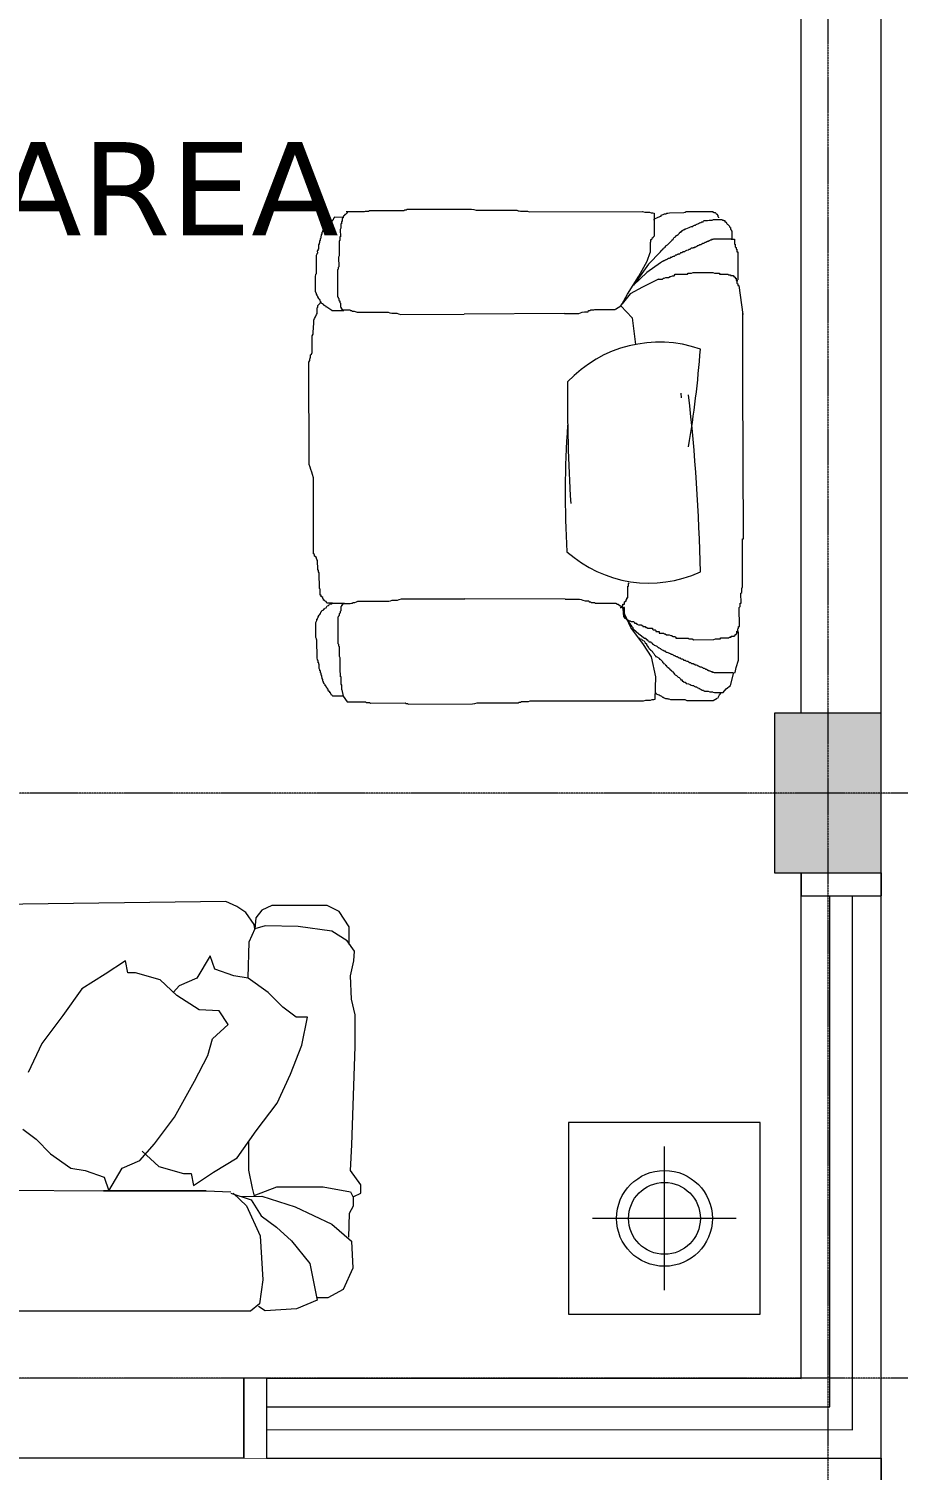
# Model space of a CAD drawing. Header units: millimetres. Extents: x 1634676 to 2568129, y -408635 to -190573.
# Drawn here: x 2384059 to 2385692, y -305766 to -303057 of the extents above; entities that cross this region are included whole.
import ezdxf
from ezdxf.enums import TextEntityAlignment as Align

# ---------------------------------------------------------------- set-up
doc = ezdxf.new("R2010")
doc.units = ezdxf.units.MM
doc.header["$MEASUREMENT"] = 0
doc.linetypes.add('PHANTOM', pattern=[2.5, 1.25, -0.25, 0.25, -0.25, 0.25, -0.25])
for name, color, linetype, lineweight in [('.1', 1, 'Continuous', 9), ('.15', 7, 'Continuous', 15), ('.2', 2, 'Continuous', 20), ('ST-ANNOT_A', 74, 'Continuous', 20), ('ST-DIM_E', 250, 'Continuous', 13), ('ST-GRID_E', 250, 'PHANTOM', 15), ('ST-HATCH_E', 250, 'Continuous', 9)]:
    doc.layers.add(name, color=color, linetype=linetype, lineweight=lineweight)
doc.styles.add('ST_TEXT', font='romans.shx', dxfattribs={"width": 0.75})
doc.styles.add('VERDANA', font='verdana.ttf')

# ---------------------------------------------------------------- blocks, each defined once
blk = doc.blocks.new('2459551472106')
at = {"layer": '.1'}
for p, q in [((-740.2, 437.3), (-721.5, 446.3)), ((-721.5, 446.3), (-636, 446.3)), ((-721.5, 446.3), (-636, 446.3)), ((-636, 446.3), (-620.8, 439.3)), ((-596.1, 435.8), (-582.1, 445.1)), ((-582.1, 445.1), (-565.1, 452.8)), ((-565.1, 452.8), (-178.1, 447.6)), ((-755.5, 413.5), (-740.2, 437.3)), ((-620.8, 439.3), (-611.4, 427.6)), ((-611.4, 427.6), (-610, 410.4)), ((-609, 417), (-596.1, 435.8)), ((-755.5, 386.2), (-755.5, 413.5)), ((-610, 410.4), (-609, 417)), ((-548.1, 348.3), (-541.2, 369)), ((-541.2, 369), (-520.5, 334.5)), ((-413.8, 342.3), (-410.3, 361.2)), ((-410.3, 361.2), (-379.3, 340.5)), ((-630.7, 312.1), (-599.7, 334.5)), ((-599.7, 334.5), (-577.3, 338)), ((-577.3, 338), (-548.1, 348.3)), ((-520.5, 334.5), (-493, 322.4)), ((-463.7, 331.9), (-425.8, 342.3)), ((-425.8, 342.3), (-413.8, 342.3)), ((-379.3, 340.5), (-343.2, 318.1)), ((-653.1, 289.7), (-630.7, 312.1)), ((-493, 322.4), (-484.4, 312.6)), ((-489.5, 307.8), (-463.7, 331.9)), ((-343.2, 318.1), (-313.9, 276.8)), ((-673.8, 274.2), (-653.1, 289.7)), ((-524, 285.4), (-489.5, 307.8)), ((-691, 274.2), (-673.8, 274.2)), ((-682.4, 231.1), (-691, 274.2)), ((-568.7, 263), (-555, 283.7)), ((-555, 283.7), (-524, 285.4)), ((-313.9, 276.8), (-281.2, 233.7)), ((-544.6, 240.6), (-568.7, 263)), ((-665.2, 186.3), (-682.4, 231.1)), ((-537.7, 214.8), (-544.6, 240.6)), ((-281.2, 233.7), (-260.5, 188.9)), ((-517.1, 175.1), (-537.7, 214.8)), ((-644.5, 141.6), (-665.2, 186.3)), ((-486.1, 120), (-517.1, 175.1)), ((-611.8, 98.5), (-644.5, 141.6)), ((-455.1, 78.7), (-486.1, 120)), ((-582.5, 57.1), (-611.8, 98.5)), ((-251.9, 101.1), (-272.6, 85.6)), ((-436.2, 67.5), (-462, 43.4)), ((-432.7, 52.8), (-455.1, 78.7)), ((-272.6, 85.6), (-295, 63.2)), ((-546.4, 34.7), (-582.5, 57.1)), ((-405.2, 40.8), (-432.7, 52.8)), ((-295, 63.2), (-326, 40.8)), ((-515.4, 14.1), (-546.4, 34.7)), ((-511.9, 33), (-515.4, 14.1)), ((-499.9, 33), (-511.9, 33)), ((-462, 43.4), (-499.9, 33)), ((-384.5, 6.3), (-405.2, 40.8)), ((-377.6, 27), (-384.5, 6.3)), ((-348.4, 37.3), (-377.6, 27)), ((-326, 40.8), (-348.4, 37.3)), ((-643.8, 12.3), (-715.6, 12.3)), ((-576.4, 2.7), (-597.2, -17.3)), ((-534.7, 6), (-573.1, 4.4)), ((-534.7, 6), (-376.3, 6)), ((-376.3, 6), (-534.7, 6)), ((-223.7, 6.9), (-376.3, 6)), ((-597.2, -17.3), (-618.1, -63.6)), ((-618.1, -63.6), (-622.3, -131.5)), ((-622.3, -131.5), (-617.3, -168.1)), ((-617.3, -168.1), (-603.5, -179.8)), ((-603.5, -179.8), (-409.6, -179.8)), ((-409.6, -179.8), (-229.6, -179.8))]:
    blk.add_line(p, q, dxfattribs=at)
for points in [[(-762.5, -2.7), (-773.5, 2.3), (-773.5, 15.2), (-757.5, 37.2), (-759.5, 77.1), (-764.5, 228.6), (-764.5, 277.5), (-758.8, 302.1), (-757.5, 337.8), (-762.5, 361.2), (-763.5, 376.2), (-752.5, 392.1), (-728.6, 407.1), (-676.7, 414.1), (-625.8, 415.1), (-610, 410.4), (-600.8, 389.7), (-599.3, 335.1)], [(-600.3, 82.1), (-600.3, 38.2), (-605.6, 10.1), (-609, -2.3)], [(-609, -0.9), (-643.8, 12.3), (-715.6, 12.3), (-757.5, 4.3), (-761.5, -3.7), (-761.5, -17.6), (-755.5, -29), (-754.3, -65.3)], [(-573.1, 2.7), (-604.3, -8), (-619.6, -32.6), (-643.6, -50.1), (-666.4, -71.2), (-694.6, -106.3), (-706.3, -162.5), (-674.4, -176), (-625.8, -179.1), (-615.6, -172.3)], [(-588.7, -2.6), (-620.8, -2.1), (-672.3, -18.5), (-728.5, -45.4), (-759, -71.8), (-761.3, -113.3), (-746.1, -146.1), (-722.7, -159), (-706.3, -159)]]:
    blk.add_lwpolyline(points, dxfattribs=at)
blk = doc.blocks.new('DFGDGDG')
blk.add_wipeout([(1492594.2, -120456), (1492594.2, -120256), (1492294.2, -120256), (1492294.2, -120456)]).dxf.layer = 'ST-HATCH_E'
at = {"layer": 'ST-HATCH_E'}
blk.add_hatch(color=256, dxfattribs=at).paths.add_polyline_path([(1492294.2, -120256), (1492594.2, -120256), (1492594.2, -120456), (1492294.2, -120456)])
at = {"layer": '.15', "color": 6}
blk.add_lwpolyline([(1492294.2, -120456), (1492294.2, -120256), (1492594.2, -120256), (1492594.2, -120456)], close=True, dxfattribs=at)
blk = doc.blocks.new('2459551433472')
at = {"layer": '.2', "rotation": 90}
blk.add_blockref('DFGDGDG', (-120160.9, -1499472.2), dxfattribs=at)
blk = doc.blocks.new('2459551472314')
at = {"layer": '.1'}
for p, q in [((-158.6, 277.4), (-120.1, 277.5)), ((-158.6, 276.3), (-158.6, 277.4)), ((-119, 276.4), (-119, 277.5)), ((-115.6, 276.4), (-114.5, 277.5)), ((-114.5, 277.5), (-112.2, 277.5)), ((-112.2, 278.7), (-72.6, 284.4)), ((-112.2, 277.5), (-112.2, 278.7)), ((-72.6, 284.2), (-74.4, 284.2)), ((18.9, 284.6), (-72.6, 284.4)), ((235, 285.1), (18.9, 284.6)), ((235, 283.9), (235, 285.1)), ((300.7, 284.1), (235, 283.9)), ((303, 282.9), (300.7, 284.1)), ((308.6, 283), (303, 282.9)), ((309.7, 281.8), (308.6, 283)), ((323.3, 281.9), (309.7, 281.8)), ((323.3, 280.7), (323.3, 281.9)), ((327.9, 280.7), (323.3, 280.7)), ((329, 279.6), (327.9, 280.7)), ((355, 279.7), (329, 279.6)), ((355, 278.5), (355, 279.7)), ((357.3, 278.5), (355, 278.5)), ((358.4, 277.4), (357.3, 278.5)), ((361.8, 277.4), (358.4, 277.4)), ((361.8, 277.4), (361.8, 278.5)), ((362.9, 277.4), (361.8, 277.4)), ((361.8, 276.3), (361.8, 277.4)), ((401.4, 278.6), (362.9, 278.5)), ((362.9, 276.3), (362.9, 277.4)), ((411.6, 275.2), (401.4, 278.6)), ((-202, 256.7), (-202, 258.2)), ((-202, 258.2), (-201.3, 258.2)), ((-201.3, 258.2), (-201.3, 259.8)), ((-201.3, 259.8), (-199.7, 259.8)), ((-199.7, 260.6), (-198.9, 261.4)), ((-199.7, 259.8), (-199.7, 260.6)), ((-198.9, 261.4), (-198.1, 261.4)), ((-198.1, 262.2), (-196.5, 263)), ((-198.1, 261.4), (-198.1, 262.2)), ((-196.5, 263), (-195.7, 263.8)), ((-195.7, 263.8), (-195, 264.6)), ((-195, 264.6), (-193.4, 266.2)), ((-193.4, 266.2), (-192.6, 266.2)), ((-192.6, 266.2), (-191.8, 266.9)), ((-191.8, 266.9), (-191.8, 267.7)), ((-191.8, 267.7), (-189.4, 267.7)), ((-189.4, 267.7), (-188.7, 268.5)), ((-188.7, 268.5), (-187.9, 268.5)), ((-187.9, 268.5), (-187.1, 269.3)), ((-187.1, 269.3), (-176.8, 269.3)), ((-176, 269.3), (-176, 244.1)), ((-175.6, 268.3), (-175.6, 272.9)), ((-175.6, 272.9), (-168.8, 272.9)), ((-168.8, 272.9), (-168.8, 274)), ((-168.8, 274), (-165.4, 274)), ((-165.4, 274), (-164.3, 275.2)), ((-164.3, 275.2), (-162, 275.2)), ((-162, 275.2), (-162, 276.3)), ((-162, 276.3), (-158.6, 276.3)), ((-128, 263.9), (-126.9, 265)), ((-128, 252.6), (-128, 263.9)), ((-126.9, 265), (-126.9, 267.3)), ((-126.9, 267.3), (-125.8, 267.3)), ((-125.8, 267.3), (-125.8, 271.8)), ((-125.8, 271.8), (-124.7, 271.8)), ((-124.7, 271.8), (-124.7, 273)), ((-124.7, 273), (-123.5, 273)), ((-123.5, 273), (-123.5, 274.1)), ((-123.5, 274.1), (-122.4, 274.1)), ((-122.4, 275.2), (-120.1, 275.3)), ((-122.4, 274.1), (-122.4, 275.2)), ((-120.1, 275.3), (-120.1, 276.4)), ((-120.1, 276.4), (-119, 276.4)), ((-120.1, 275.3), (-119, 275.3)), ((-119, 275.3), (-119, 276.4)), ((-119, 276.4), (-115.6, 276.4)), ((362.9, 276.3), (361.8, 276.3)), ((365.2, 276.3), (362.9, 276.3)), ((365.2, 275.1), (365.2, 276.3)), ((366.3, 275.2), (365.2, 275.1)), ((366.3, 274), (366.3, 275.2)), ((367.5, 274), (366.3, 274)), ((367.5, 272.9), (367.5, 274)), ((368.6, 272.9), (367.5, 272.9)), ((368.6, 268.4), (368.6, 272.9)), ((369.8, 268.4), (368.6, 268.4)), ((369.8, 266.1), (369.8, 268.4)), ((370.9, 265), (369.8, 266.1)), ((370.9, 253.6), (370.9, 265)), ((418.4, 274.1), (411.6, 275.2)), ((418.9, 270.6), (418.4, 274.1)), ((436.2, 267.5), (418.4, 271.9)), ((418.9, 270.6), (418.9, 245.4)), ((440.7, 261.5), (436.2, 267.5)), ((445.7, 257.3), (440.7, 261.5)), ((445.7, 245.4), (445.7, 257.3)), ((-213.8, 243.2), (-213, 243.2)), ((-213.8, 206.9), (-213.8, 243.2)), ((-213, 244), (-212.3, 244.8)), ((-213, 243.2), (-213, 244)), ((-212.3, 246.4), (-211.5, 247.2)), ((-212.3, 244.8), (-212.3, 246.4)), ((-211.5, 247.2), (-210.7, 248)), ((-210.7, 248), (-210.7, 248.8)), ((-210.7, 248.8), (-209.9, 248.8)), ((-209.9, 248.8), (-208.3, 250.3)), ((-208.3, 250.3), (-206.8, 250.3)), ((-206.8, 250.3), (-206, 251.1)), ((-206, 251.1), (-205.2, 251.1)), ((-202.8, 255.9), (-202, 256.7)), ((-202.8, 244), (-202.8, 255.9)), ((-202, 242.5), (-202.8, 244)), ((-202, 238.5), (-202, 242.5)), ((-201.2, 236.2), (-202, 238.5)), ((-176, 244.1), (-175.2, 243.3)), ((-175.2, 243.3), (-175.2, 241.7)), ((-175.2, 241.7), (-174.4, 241.7)), ((-174.4, 241.7), (-174.4, 240.2)), ((-174.4, 240.2), (-173.6, 238.6)), ((-173.6, 238.6), (-173.6, 237.8)), ((-173.6, 237.8), (-172.8, 237)), ((-130.3, 243.5), (-129.1, 245.8)), ((-130.2, 216.3), (-130.3, 243.5)), ((-129.1, 245.8), (-129.1, 252.6)), ((-129.1, 252.6), (-128, 252.6)), ((372, 253.6), (370.9, 253.6)), ((372.1, 246.9), (372, 253.6)), ((373.2, 244.6), (372.1, 246.9)), ((373.3, 217.4), (373.2, 244.6)), ((416.6, 239), (415.8, 238.3)), ((415.8, 238.3), (415.8, 236.7)), ((417.4, 241.4), (416.6, 239.8)), ((416.6, 239.8), (416.6, 239)), ((418.2, 243), (417.4, 243)), ((417.4, 243), (417.4, 241.4)), ((418.9, 245.4), (418.1, 244.6)), ((418.1, 244.6), (418.2, 243)), ((444, 236.8), (444.7, 239.1)), ((444.7, 239.1), (444.7, 243.1)), ((445, 243.8), (445.7, 245.4)), ((448.9, 252.5), (445.7, 255.4)), ((453.6, 250.2), (448.9, 252.5)), ((456.6, 243.9), (453.4, 249.4)), ((456.6, 207.6), (456.6, 243.9)), ((-201.2, 231.4), (-201.2, 236.2)), ((-200.4, 230.6), (-201.2, 231.4)), ((-199.6, 229.9), (-200.4, 230.6)), ((-199.6, 228.3), (-199.6, 229.9)), ((-198.8, 226.7), (-199.6, 228.3)), ((-198, 225.1), (-198.8, 226.7)), ((-197.2, 223.5), (-198, 225.1)), ((-195.7, 220.4), (-197.2, 223.5)), ((-194.9, 219.6), (-195.7, 220.4)), ((-194.9, 218), (-194.9, 219.6)), ((-194.1, 216.5), (-194.9, 218)), ((-172.8, 237), (-172.8, 235.4)), ((-172.8, 235.4), (-172, 235.4)), ((-172, 235.4), (-172, 234.6)), ((-172, 234.6), (-171.2, 233.9)), ((-171.2, 233.9), (-171.2, 232.3)), ((-171.2, 232.3), (-170.5, 231.5)), ((-170.5, 231.5), (-169.7, 230.7)), ((-169.7, 230.7), (-169.7, 229.1)), ((-169.7, 229.1), (-168.9, 228.3)), ((-168.9, 228.3), (-168.1, 226.8)), ((-168.1, 226.8), (-168.1, 225.2)), ((-168.1, 225.2), (-167.3, 224.4)), ((-167.3, 224.4), (-167.3, 223.6)), ((-167.3, 223.6), (-166.5, 222.8)), ((-166.5, 222.8), (-166.5, 222)), ((-166.5, 222), (-165.7, 221.2)), ((-165.7, 221.2), (-164.9, 219.7)), ((-164.9, 219.7), (-164.9, 218.1)), ((-164.9, 218.1), (-164.1, 218.1)), ((-164.1, 218.1), (-164.1, 216.5)), ((372.1, 215.1), (373.3, 217.4)), ((407.2, 217.7), (406.4, 216.9)), ((408, 219.3), (407.2, 219.3)), ((407.2, 219.3), (407.2, 217.7)), ((408.7, 222.5), (408, 220.9)), ((408, 220.9), (408, 219.3)), ((409.5, 223.3), (408.7, 222.5)), ((410.3, 224.8), (409.5, 224)), ((409.5, 224), (409.5, 223.3)), ((411.1, 226.4), (410.3, 225.6)), ((410.3, 225.6), (410.3, 224.8)), ((411.9, 229.6), (411.1, 228)), ((411.1, 228), (411.1, 226.4)), ((412.7, 230.4), (411.9, 229.6)), ((413.4, 232.7), (412.7, 231.9)), ((412.7, 231.9), (412.7, 230.4)), ((414.2, 233.5), (413.4, 232.7)), ((415, 235.9), (414.2, 235.1)), ((414.2, 235.1), (414.2, 233.5)), ((415.8, 236.7), (415, 236.7)), ((415, 236.7), (415, 235.9)), ((436.3, 217), (437.1, 217.8)), ((437.1, 217.8), (437.9, 219.4)), ((437.9, 220.9), (438.7, 221.7)), ((437.9, 219.4), (437.9, 220.9)), ((438.7, 221.7), (440.3, 224.9)), ((440, 224.1), (440.8, 225.7)), ((440.8, 225.7), (441.6, 227.3)), ((441.6, 227.3), (442.4, 228.9)), ((442.4, 230.4), (443.2, 231.2)), ((442.4, 228.9), (442.4, 230.4)), ((443.2, 231.2), (444, 232)), ((444, 232), (444, 236.8)), ((-213, 205.4), (-213.8, 206.9)), ((-212.2, 203.8), (-213, 205.4)), ((-212.1, 184.1), (-212.2, 203.8)), ((-193.3, 215.7), (-194.1, 216.5)), ((-193.3, 214.1), (-193.3, 215.7)), ((-192.5, 212.5), (-193.3, 214.1)), ((-191.7, 210.9), (-192.5, 212.5)), ((-190.9, 208.6), (-191.7, 210.9)), ((-190.1, 206.2), (-190.9, 208.6)), ((-190.1, 205.4), (-190.1, 206.2)), ((-188.5, 203.8), (-190.1, 205.4)), ((-188.5, 203.1), (-188.5, 203.8)), ((-187.7, 201.5), (-188.5, 203.1)), ((-186.9, 201.5), (-187.7, 201.5)), ((-186.9, 199.9), (-186.9, 201.5)), ((-185.4, 199.9), (-186.9, 199.9)), ((-185.4, 198.3), (-185.4, 199.9)), ((-183.8, 197.5), (-185.4, 198.3)), ((-164.1, 216.5), (-163.3, 215.7)), ((-163.3, 215.7), (-163.3, 213.4)), ((-163.3, 213.4), (-162.5, 212.6)), ((-162.5, 212.6), (-161.7, 211.8)), ((-161.7, 211.8), (-161.7, 210.2)), ((-161.7, 210.2), (-160.9, 209.4)), ((-160.9, 209.4), (-160.2, 207.9)), ((-160.2, 207.9), (-160.2, 207.1)), ((-160.2, 207.1), (-159.4, 205.5)), ((-159.4, 205.5), (-158.6, 204.7)), ((-158.6, 204.7), (-158.6, 202.3)), ((-158.6, 202.3), (-157.8, 202.3)), ((-157.8, 202.3), (-157, 200.8)), ((-157, 200.8), (-157, 199.2)), ((-157, 199.2), (-156.2, 198.4)), ((-156.2, 198.4), (-155.4, 197.6)), ((-155.4, 197.6), (-155.4, 196)), ((-129.1, 214.1), (-130.2, 216.3)), ((-129.1, 209.6), (-129.1, 214.1)), ((-127.9, 208.4), (-129.1, 209.6)), ((-127.9, 191.4), (-127.9, 208.4)), ((41.9, 200.2), (35.5, 200.1)), ((371, 209.5), (372.1, 210.6)), ((371, 192.5), (371, 209.5)), ((372.1, 210.6), (372.1, 215.1)), ((399.3, 199.6), (398.5, 198.8)), ((398.5, 198.8), (398.5, 197.2)), ((400.1, 200.4), (399.3, 199.6)), ((400.9, 203.5), (400.1, 201.9)), ((400.1, 201.9), (400.1, 200.4)), ((401.7, 203.5), (400.9, 203.5)), ((402.5, 206.7), (401.7, 205.9)), ((401.7, 205.9), (401.7, 203.5)), ((403.2, 208.3), (402.5, 206.7)), ((404, 210.6), (403.2, 209)), ((403.2, 209), (403.2, 208.3)), ((404.8, 211.4), (404, 210.6)), ((405.6, 213.8), (404.8, 213)), ((404.8, 213), (404.8, 211.4)), ((406.4, 214.6), (405.6, 213.8)), ((406.4, 216.9), (406.4, 214.6)), ((425.3, 197.3), (426.9, 198.8)), ((426.9, 198.8), (428.5, 199.6)), ((428.5, 199.6), (428.5, 201.2)), ((428.5, 201.2), (430.1, 201.2)), ((430.1, 201.2), (430.1, 202.8)), ((430.1, 202.8), (430.9, 202.8)), ((430.9, 202.8), (431.6, 204.4)), ((431.6, 205.2), (433.2, 206.7)), ((431.6, 204.4), (431.6, 205.2)), ((433.2, 207.5), (434, 209.9)), ((433.2, 206.7), (433.2, 207.5)), ((434, 209.9), (434.8, 212.3)), ((434.8, 212.3), (435.6, 213.8)), ((435.6, 213.8), (436.3, 215.4)), ((436.3, 215.4), (436.3, 217)), ((455.1, 204.4), (455.8, 206)), ((455.3, 185.5), (455.3, 205.2)), ((455.8, 206), (456.6, 207.6)), ((-211.3, 181.7), (-212.1, 184.1)), ((-211.3, 180.1), (-211.3, 181.7)), ((-210.5, 179.3), (-211.3, 180.1)), ((-210.5, 177), (-210.5, 179.3)), ((-182.2, 196), (-183.8, 197.5)), ((-181.4, 194.4), (-182.2, 196)), ((-180.6, 193.6), (-181.4, 194.4)), ((-179, 192), (-180.6, 193.6)), ((-178.2, 190.5), (-179, 192)), ((-177.5, 189.7), (-178.2, 190.5)), ((-175.9, 188.9), (-177.5, 189.7)), ((-174.3, 187.3), (-175.9, 188.9)), ((-173.5, 186.5), (-174.3, 187.3)), ((-172.7, 185.7), (-173.5, 186.5)), ((-170.3, 183.4), (-172.7, 185.7)), ((-169.6, 182.6), (-170.3, 183.4)), ((-168, 181), (-169.6, 182.6)), ((-167.2, 179.4), (-168, 181)), ((-166.4, 178.7), (-167.2, 179.4)), ((-164.8, 177.9), (-166.4, 178.7)), ((-164.8, 177.1), (-164.8, 177.9)), ((-155.4, 196), (-154.6, 195.2)), ((-154.6, 195.2), (-154.6, 194.5)), ((-154.6, 194.5), (-153.8, 193.7)), ((-153.8, 193.7), (-153.8, 192.1)), ((-153.8, 192.1), (-153, 191.3)), ((-153, 191.3), (-152.2, 190.5)), ((-152.2, 190.5), (-152.2, 188.9)), ((-152.2, 188.9), (-151.4, 188.1)), ((-151.4, 188.1), (-150.6, 186.6)), ((-150.6, 186.6), (-150.6, 185)), ((-150.6, 185), (-149.9, 185)), ((-149.9, 185), (-149.1, 183.4)), ((-149.1, 183.4), (-149.1, 182.6)), ((-149.1, 182.6), (-148.3, 181.1)), ((-148.3, 181.1), (-147.5, 179.5)), ((-147.5, 179.5), (-147.5, 178.7)), ((-147.5, 178.7), (-146.7, 177.1)), ((-126.8, 191.4), (-127.9, 191.4)), ((-125.6, 190.3), (-126.8, 191.4)), ((-125.6, 188), (-125.6, 190.3)), ((-124.5, 185.8), (-125.6, 188)), ((-124.5, 184.7), (-124.5, 185.8)), ((-123.3, 182.4), (-124.5, 184.7)), ((-123.3, 179), (-123.3, 182.4)), ((-122.2, 176.7), (-123.3, 179)), ((365.4, 177.8), (366.5, 180)), ((366.5, 183.4), (367.7, 185.7)), ((366.5, 180), (366.5, 183.4)), ((367.7, 186.8), (368.8, 189.1)), ((367.7, 185.7), (367.7, 186.8)), ((368.8, 191.4), (369.9, 192.5)), ((368.8, 189.1), (368.8, 191.4)), ((369.9, 192.5), (371, 192.5)), ((389.9, 178.3), (389.1, 178.3)), ((389.1, 178.3), (389.1, 176.7)), ((390.7, 179.8), (389.9, 178.3)), ((391.5, 182.2), (390.7, 180.6)), ((390.7, 180.6), (390.7, 179.8)), ((392.3, 183.8), (391.5, 182.2)), ((393, 186.1), (392.3, 184.6)), ((392.3, 184.6), (392.3, 183.8)), ((393.8, 186.1), (393, 186.1)), ((394.6, 189.3), (393.8, 187.7)), ((393.8, 187.7), (393.8, 186.1)), ((395.4, 190.1), (394.6, 189.3)), ((396.2, 192.5), (395.4, 191.7)), ((395.4, 191.7), (395.4, 190.1)), ((397, 193.3), (396.2, 192.5)), ((397.8, 195.6), (397, 194.8)), ((397, 194.8), (397, 193.3)), ((398.5, 197.2), (397.8, 196.4)), ((397.8, 196.4), (397.8, 195.6)), ((406.5, 177.5), (408, 178.3)), ((408, 179.1), (409.6, 179.9)), ((408, 178.3), (408, 179.1)), ((409.6, 179.9), (410.4, 180.7)), ((410.4, 180.7), (411.2, 182.2)), ((411.2, 182.2), (412.8, 183.8)), ((412.8, 183.8), (413.5, 184.6)), ((413.5, 184.6), (415.9, 187)), ((415.9, 187), (416.7, 187.8)), ((416.7, 187.8), (417.5, 188.6)), ((417.5, 188.6), (419.1, 190.1)), ((419.1, 190.1), (420.6, 190.9)), ((420.6, 190.9), (421.4, 191.7)), ((421.4, 191.7), (422.2, 193.3)), ((422.2, 193.3), (423.8, 194.9)), ((423.8, 194.9), (424.6, 195.7)), ((424.6, 195.7), (425.3, 197.3)), ((453, 176.8), (453.8, 178.4)), ((453.8, 180.8), (454.5, 181.5)), ((453.8, 178.4), (453.8, 180.8)), ((454.5, 183.1), (455.3, 185.5)), ((454.5, 181.5), (454.5, 183.1)), ((-212.9, 156.5), (-212.1, 158.8)), ((-212.1, 161.2), (-211.3, 162.8)), ((-212.1, 158.8), (-212.1, 161.2)), ((-211.3, 162.8), (-179.8, 162.8)), ((-209.7, 175.4), (-210.5, 177)), ((-209, 173.8), (-209.7, 175.4)), ((-209, 173), (-209, 173.8)), ((-208.2, 172.3), (-209, 173)), ((-207.4, 172.3), (-208.2, 172.3)), ((-207.4, 171.5), (-207.4, 172.3)), ((-206.6, 169.9), (-207.4, 171.5)), ((-205.8, 168.3), (-206.6, 169.9)), ((-205, 166.7), (-205.8, 168.3)), ((-204.2, 164.4), (-205, 166.7)), ((-202.6, 162.8), (-204.2, 164.4)), ((-202.6, 162), (-202.6, 162.8)), ((-179.8, 162.8), (-179, 162.1)), ((-179, 162.1), (-178.2, 161.3)), ((-178.2, 161.3), (-177.4, 161.3)), ((-177.4, 161.3), (-176.6, 159.7)), ((-176.6, 159.7), (-175.8, 159.7)), ((-175.8, 159.7), (-175, 158.9)), ((-175, 158.9), (-175, 158.1)), ((-175, 158.1), (-171.9, 158.1)), ((-171.9, 158.1), (-171.9, 157.3)), ((-163.2, 176.3), (-164.8, 177.1)), ((-162.4, 174.7), (-163.2, 176.3)), ((-161.7, 174.7), (-162.4, 174.7)), ((-160.9, 173.1), (-161.7, 174.7)), ((-160.1, 173.1), (-160.9, 173.1)), ((-158.5, 171.6), (-160.1, 173.1)), ((-157.7, 170.8), (-158.5, 171.6)), ((-158.5, 171.6), (-141.3, 155.3)), ((-146.7, 177.1), (-145.9, 177.1)), ((-145.9, 177.1), (-145.9, 175.5)), ((-145.9, 175.5), (-145.1, 174.8)), ((-145.1, 174.8), (-145.1, 174)), ((-145.1, 174), (-144.3, 173.2)), ((-144.3, 173.2), (-143.5, 171.6)), ((-143.5, 171.6), (-142.7, 170.8)), ((-143.5, 171.6), (-130.1, 152.7)), ((-122.2, 175.6), (-122.2, 176.7)), ((-121.1, 174.5), (-122.2, 175.6)), ((-121, 168.8), (-121.1, 174.5)), ((-121, 168.8), (-110, 147.1)), ((357.5, 154), (357.5, 160.8)), ((357.5, 160.8), (358.7, 160.8)), ((358.7, 160.8), (359.8, 161.9)), ((359.8, 164.2), (360.9, 165.3)), ((359.8, 161.9), (359.8, 164.2)), ((360.9, 165.3), (362.1, 165.3)), ((362.1, 165.3), (362, 169.8)), ((362, 169.8), (364.3, 169.8)), ((364.3, 175.5), (365.4, 176.6)), ((364.3, 169.8), (364.3, 175.5)), ((365.4, 176.6), (365.4, 177.8)), ((377.3, 158.5), (376.6, 158.5)), ((376.6, 158.5), (376.6, 156.1)), ((378.1, 159.3), (377.3, 159.3)), ((377.3, 159.3), (377.3, 158.5)), ((378.9, 160.9), (378.1, 160.1)), ((378.1, 160.1), (378.1, 159.3)), ((379.7, 160.9), (378.9, 160.9)), ((380.5, 162.5), (379.7, 161.7)), ((379.7, 161.7), (379.7, 160.9)), ((397, 159.4), (380, 148.3)), ((381.3, 163.2), (380.5, 162.5)), ((382.8, 167.2), (381.3, 164)), ((381.3, 164), (381.3, 163.2)), ((383.6, 168), (382.8, 167.2)), ((384.4, 168.8), (383.6, 168)), ((385.2, 170.4), (384.4, 169.6)), ((384.4, 169.6), (384.4, 168.8)), ((386, 171.9), (385.2, 170.4)), ((386.8, 172.7), (386, 171.9)), ((387.6, 174.3), (386.8, 172.7)), ((388.3, 175.1), (387.6, 174.3)), ((387.6, 158.5), (388.4, 159.3)), ((387.6, 157.7), (387.6, 158.5)), ((389.1, 176.7), (388.3, 175.9)), ((388.3, 175.9), (388.3, 175.1)), ((388.4, 159.3), (389.2, 160.1)), ((389.2, 160.1), (390.7, 160.9)), ((390.7, 160.9), (392.3, 162.5)), ((392.3, 162.5), (393.9, 163.3)), ((393.9, 163.3), (395.5, 164.9)), ((395.5, 164.9), (396.2, 164.9)), ((396.2, 165.6), (397, 166.4)), ((396.2, 164.9), (396.2, 165.6)), ((397, 166.4), (398.6, 169.6)), ((424, 165.1), (397, 159.4)), ((398.6, 169.6), (400.2, 170.4)), ((400.2, 171.2), (401, 172)), ((400.2, 170.4), (400.2, 171.2)), ((401, 172), (401.7, 172.8)), ((401.7, 172.8), (403.3, 174.3)), ((403.3, 174.3), (404.1, 174.3)), ((404.1, 174.3), (404.9, 175.9)), ((404.9, 175.9), (405.7, 175.9)), ((405.7, 175.9), (406.5, 177.5)), ((454.6, 164.2), (424, 165.1)), ((445.9, 164.2), (447.5, 165.8)), ((447.5, 165.8), (448.3, 168.1)), ((448.3, 168.1), (449.1, 169.7)), ((449.1, 169.7), (449.8, 171.3)), ((449.8, 171.3), (450.6, 172.9)), ((450.6, 173.6), (451.4, 173.7)), ((450.6, 172.9), (450.6, 173.6)), ((451.4, 173.7), (452.2, 174.4)), ((452.2, 175.2), (453, 176.8)), ((452.2, 174.4), (452.2, 175.2)), ((455.4, 162.6), (454.6, 164.2)), ((455.4, 160.2), (455.4, 162.6)), ((456.2, 157.9), (455.4, 160.2)), ((-213.6, 147), (-212.8, 150.2)), ((-213.3, -8.4), (-213.6, 147)), ((-212.8, 150.2), (-212.9, 156.5)), ((-171.9, 157.3), (-157.7, 157.4)), ((-145.7, 153.5), (-157.7, 157.4)), ((-125.1, 142.1), (-145.7, 153.5)), ((-141.3, 155.3), (-112.7, 134.4)), ((-130.1, 152.7), (-112.7, 134.4)), ((-100.3, 126.6), (-125.1, 142.1)), ((-110, 147.1), (-101, 130.2)), ((350.8, 138.1), (351.9, 139.2)), ((351.9, 139.2), (353, 141.5)), ((353, 144.9), (354.2, 147.2)), ((353, 141.5), (353, 144.9)), ((354.2, 147.2), (355.3, 147.2)), ((355.3, 150.6), (356.4, 151.7)), ((355.3, 147.2), (355.3, 150.6)), ((356.4, 152.8), (357.5, 154)), ((356.4, 151.7), (356.4, 152.8)), ((380, 148.3), (356.5, 131)), ((365.6, 141.7), (359.3, 134.8)), ((371.8, 149.8), (365.6, 141.7)), ((370.3, 141.1), (371.1, 142.7)), ((371.1, 142.7), (371.9, 143.5)), ((372.6, 152.2), (371.8, 151.4)), ((371.8, 151.4), (371.8, 149.8)), ((371.9, 143.5), (372.6, 145.9)), ((373.4, 152.2), (372.6, 152.2)), ((372.6, 145.9), (373.4, 146.7)), ((374.2, 153.8), (373.4, 153.8)), ((373.4, 153.8), (373.4, 152.2)), ((373.4, 146.7), (374.2, 147.5)), ((375, 154.6), (374.2, 154.6)), ((374.2, 154.6), (374.2, 153.8)), ((374.2, 147.5), (375, 149)), ((375.8, 155.3), (375, 154.6)), ((375, 149), (377.4, 150.6)), ((376.6, 156.1), (375.8, 156.1)), ((375.8, 156.1), (375.8, 155.3)), ((377.4, 150.6), (378.9, 152.2)), ((378.9, 152.2), (380.5, 152.2)), ((380.5, 152.2), (382.1, 153.8)), ((382.1, 153.8), (383.7, 154.6)), ((383.7, 154.6), (384.4, 155.4)), ((384.4, 155.4), (386, 156.2)), ((386, 156.9), (387.6, 157.7)), ((386, 156.2), (386, 156.9)), ((456.2, 151.6), (456.2, 157.9)), ((457, 148.4), (456.2, 151.6)), ((457.3, -7), (457, 148.4)), ((-101, 130.2), (-87, 119.1)), ((-87, 119.1), (-100.3, 126.6)), ((-84.2, 117.4), (-87, 119.1)), ((-84.2, 117.4), (-67.8, 132.7)), ((-67.8, 132.7), (-31.5, 137.5)), ((296.5, 127.8), (295.4, 128.9)), ((299.9, 127.8), (296.5, 127.8)), ((299.9, 126.7), (299.9, 127.8)), ((315.7, 126.7), (299.9, 126.7)), ((315.7, 125.6), (315.7, 126.7)), ((318, 125.6), (315.7, 125.6)), ((318, 124.4), (318, 125.6)), ((320.3, 124.4), (318, 124.4)), ((320.3, 123.3), (320.3, 124.4)), ((321.4, 123.3), (320.3, 123.3)), ((321.4, 122.2), (321.4, 123.3)), ((324.8, 122.2), (321.4, 122.2)), ((324.8, 119.9), (324.8, 122.2)), ((327.1, 119.9), (324.8, 119.9)), ((327.1, 118.8), (327.1, 119.9)), ((328.2, 117.7), (327.1, 118.8)), ((328.6, 118.2), (328.5, 119.8)), ((328.5, 119.8), (329.3, 119.8)), ((338.8, 122.1), (329.3, 122.1)), ((329.3, 122.1), (329.3, 121.3)), ((329.3, 120.5), (330.1, 121.3)), ((329.3, 119.8), (329.3, 120.5)), ((329.3, 119.9), (330.5, 119.9)), ((330.1, 121.3), (330.9, 121.3)), ((338.8, 122.9), (330.5, 119.9)), ((330.5, 119.9), (341.8, 121.1)), ((330.9, 121.3), (330.9, 122.1)), ((356.5, 131), (338.8, 122.9)), ((341.9, 122.9), (338.8, 122.9)), ((338.8, 122.9), (338.8, 122.1)), ((341.8, 121.1), (341.8, 122.2)), ((341.8, 122.2), (344, 122.2)), ((343.5, 124.5), (341.9, 122.9)), ((345.1, 125.3), (343.5, 124.5)), ((344, 122.2), (344, 124.5)), ((344, 124.5), (345.2, 124.5)), ((345.9, 126.1), (345.1, 125.3)), ((345.2, 124.5), (346.3, 126.8)), ((346.7, 126.9), (345.9, 126.1)), ((346.3, 127.9), (347.4, 129)), ((346.3, 126.8), (346.3, 127.9)), ((347.4, 127.7), (346.7, 126.9)), ((347.4, 130.2), (348.5, 131.3)), ((347.4, 129), (347.4, 130.2)), ((348.2, 127.7), (347.4, 127.7)), ((349.8, 128.5), (348.2, 127.7)), ((348.5, 134.7), (349.7, 135.8)), ((348.5, 131.3), (348.5, 134.7)), ((349.7, 135.8), (350.8, 135.8)), ((350.6, 129.3), (349.8, 129.3)), ((349.8, 129.3), (349.8, 128.5)), ((351.4, 130.1), (350.6, 129.3)), ((350.8, 135.8), (350.8, 138.1)), ((352.2, 130.8), (351.4, 130.1)), ((353, 130.8), (352.2, 130.8)), ((353.7, 131.6), (353, 130.8)), ((354.5, 132.4), (353.7, 131.6)), ((355.3, 132.4), (354.5, 132.4)), ((356.1, 133.2), (355.3, 132.4)), ((356.9, 134), (356.1, 133.2)), ((357.7, 134), (356.9, 134)), ((359.3, 134.8), (357.7, 134)), ((-79.9, 109.8), (-84.2, 117.4)), ((-79.5, 81.8), (-79.5, 109.4)), ((323, 110.3), (323.8, 111.1)), ((323.1, 82.7), (323, 110.3)), ((323.8, 111.1), (324.6, 111.9)), ((324.6, 113.4), (326.2, 115)), ((324.6, 111.9), (324.6, 113.4)), ((326.2, 115.8), (327, 116.6)), ((326.2, 115), (326.2, 115.8)), ((327, 116.6), (327.8, 117.4)), ((327.8, 117.4), (327.8, 118.2)), ((327.8, 118.2), (328.6, 118.2)), ((329.3, 117.7), (328.2, 117.7)), ((329.3, 116.5), (329.3, 117.7)), ((-78.7, 80.2), (-79.5, 81.8)), ((-78.7, 76.3), (-78.7, 80.2)), ((322.3, 81.1), (323.1, 82.7)), ((322.3, 77.1), (322.3, 81.1)), ((-77.9, 74.7), (-78.7, 76.3)), ((-77.9, 73.1), (-77.9, 74.7)), ((-76.3, 72.4), (-77.9, 73.1)), ((-76.3, 67.6), (-76.3, 72.4)), ((-75.5, 64.5), (-76.3, 67.6)), ((-74.7, 62.1), (-75.5, 64.5)), ((-73.9, 59.7), (-74.7, 62.1)), ((-73.9, 40), (-73.9, 59.7)), ((317.6, 60.6), (318.4, 62.9)), ((317.7, 40.8), (317.6, 60.6)), ((318.4, 62.9), (319.2, 65.3)), ((319.2, 65.3), (320, 68.5)), ((320, 73.2), (321.5, 74)), ((320, 68.5), (320, 73.2)), ((321.5, 75.6), (322.3, 77.1)), ((321.5, 74), (321.5, 75.6)), ((-73.9, 40), (-72.8, -97.2)), ((317.7, 40.8), (317.2, -96.4)), ((-214.1, -10.8), (-213.3, -8.4)), ((-214.1, -20.2), (-214.1, -10.8)), ((458.1, -9.3), (457.3, -7)), ((458.1, -18.8), (458.1, -9.3)), ((458.9, -20.4), (458.1, -18.8)), ((-215.6, -25), (-214.8, -23.4)), ((-215.5, -81), (-215.6, -25)), ((-214.8, -21.8), (-214.1, -20.2)), ((-214.8, -23.4), (-214.8, -21.8)), ((458.9, -22), (458.9, -20.4)), ((459.7, -23.5), (458.9, -22)), ((459.8, -79.5), (459.7, -23.5)), ((-217.1, -87.3), (-216.3, -84.1)), ((-216.9, -175.6), (-217.1, -87.3)), ((-216.3, -84.1), (-215.5, -81)), ((-72.6, -184), (-72.8, -97.2)), ((317.4, -183.2), (317.2, -96.4)), ((460.6, -82.7), (459.8, -79.5)), ((461.4, -85.8), (460.6, -82.7)), ((461.6, -174.2), (461.4, -85.8)), ((-216.1, -176.4), (-216.9, -175.6)), ((-216.1, -178.8), (-216.1, -176.4)), ((460, -178.1), (460.8, -177.3)), ((460.8, -175), (461.6, -174.2)), ((460.8, -177.3), (460.8, -175)), ((-215.3, -179.6), (-216.1, -178.8)), ((-215.2, -226.9), (-215.3, -179.6)), ((-74.9, -199), (-74.2, -196.6)), ((-74.2, -189.5), (-73.4, -187.2)), ((-74.2, -196.6), (-74.2, -189.5)), ((-73.4, -187.2), (-72.6, -184)), ((318.2, -186.3), (317.4, -183.2)), ((319, -188.7), (318.2, -186.3)), ((319, -195.8), (319, -188.7)), ((319.8, -198.2), (319, -195.8)), ((460.1, -225.5), (460, -178.1)), ((-75.7, -201.4), (-74.9, -199)), ((-75.6, -243.9), (-75.7, -201.4)), ((320.6, -200.5), (319.8, -198.2)), ((320.6, -243.1), (320.6, -200.5)), ((-214.4, -228.5), (-215.2, -226.9)), ((-214.4, -232.4), (-214.4, -228.5)), ((-213.6, -234), (-214.4, -232.4)), ((-213.6, -259.2), (-213.6, -234)), ((458.6, -232.6), (459.4, -231)), ((458.6, -257.8), (458.6, -232.6)), ((459.4, -227), (460.1, -225.5)), ((459.4, -231), (459.4, -227)), ((-78.8, -254.2), (-78, -252.6)), ((-78.7, -262.1), (-78.8, -254.2)), ((-78, -251.8), (-77.2, -250.3)), ((-78, -252.6), (-78, -251.8)), ((-77.2, -247.9), (-76.4, -245.5)), ((-77.2, -250.3), (-77.2, -247.9)), ((-76.4, -245.5), (-75.6, -243.9)), ((321.4, -244.7), (320.6, -243.1)), ((322.2, -247.1), (321.4, -244.7)), ((322.2, -249.4), (322.2, -247.1)), ((323, -251), (322.2, -249.4)), ((323, -251.8), (323, -251)), ((323.8, -253.4), (323, -251.8)), ((323.8, -261.2), (323.8, -253.4)), ((-212.8, -257.6), (-212, -257.6)), ((-212, -257.6), (-211.2, -258.4)), ((-211.2, -258.4), (-210.4, -258.4)), ((-210.4, -258.4), (-210.4, -259.2)), ((-210.4, -259.2), (-209.6, -260)), ((-209.6, -260), (-209.6, -260.8)), ((-209.6, -260.8), (-208.8, -260.8)), ((-208.8, -260.8), (-208.8, -261.6)), ((-208.8, -261.6), (-208, -261.6)), ((-208, -261.6), (-208, -262.4)), ((-208, -262.4), (-207.2, -262.4)), ((-207.2, -262.4), (-207.2, -263.2)), ((-207.2, -263.2), (-204.9, -263.2)), ((-205.7, -264.7), (-206.1, -274.7)), ((-206.1, -274.7), (-205.3, -275.5)), ((-205.3, -275.5), (-204.5, -275.5)), ((-204.9, -263.2), (-204.9, -263.9)), ((-204.9, -263.9), (-204.1, -263.9)), ((-204.5, -275.5), (-204.5, -276.3)), ((-204.5, -276.3), (-202.9, -277)), ((-204.1, -263.9), (-204.1, -264.7)), ((-204.1, -264.7), (-200.1, -264.7)), ((-200.1, -264.7), (-200.1, -265.5)), ((-200.1, -265.5), (-197, -265.5)), ((-197, -265.5), (-197, -266.3)), ((-197, -266.3), (-190.7, -266.3)), ((-190.7, -266.3), (-189.1, -267.1)), ((-189.1, -267.1), (-178.9, -267)), ((-178.9, -267), (-178.9, -267.8)), ((-178.9, -267.8), (-174.1, -267.8)), ((-174.1, -267.8), (-173.3, -268.6)), ((-173.3, -268.6), (-152.8, -268.6)), ((-152.8, -268.6), (-151.3, -269.4)), ((-151.3, -269.4), (-137.9, -269.3)), ((-137.9, -269.3), (-137.1, -270.1)), ((-137.1, -270.1), (-134.7, -270.1)), ((-134.7, -270.1), (-133.9, -270.9)), ((-133.9, -270.9), (-96.9, -270.8)), ((-96.9, -270.8), (-96.1, -270)), ((-96.1, -270), (-95.3, -270)), ((-95.3, -270), (-94.5, -269.2)), ((-94.5, -269.2), (-92.1, -269.2)), ((-92.1, -269.2), (-91.3, -268.4)), ((-91.3, -268.4), (-91.4, -267.6)), ((-91.4, -267.6), (-89, -267.6)), ((-89, -267.6), (-88.2, -266.9)), ((-88.2, -266.9), (-82.7, -266.8)), ((-82.7, -266.8), (-81.9, -266)), ((-81.9, -266), (-80.3, -266)), ((-80.3, -266), (-80.3, -264.5)), ((-80.3, -264.5), (-78.7, -264.5)), ((-78.7, -264.5), (-78.7, -262.9)), ((-78.7, -262.9), (-78, -262.9)), ((-78, -262.9), (-78, -262.1)), ((-77.9, -278.7), (-78, -262.9)), ((323, -262), (323, -261.2)), ((323.8, -262), (323, -262)), ((323.1, -277.8), (323, -262)), ((323.8, -263.6), (323.8, -262)), ((325.4, -263.6), (323.8, -263.6)), ((325.4, -265.2), (325.4, -263.6)), ((327, -265.2), (325.4, -265.2)), ((327.8, -266), (327, -265.2)), ((333.3, -266), (327.8, -266)), ((334.1, -266.7), (333.3, -266)), ((336.5, -266.7), (334.1, -266.7)), ((336.5, -267.5), (336.5, -266.7)), ((337.3, -268.3), (336.5, -267.5)), ((339.6, -268.3), (337.3, -268.3)), ((340.4, -269.1), (339.6, -268.3)), ((341.2, -269.1), (340.4, -269.1)), ((342, -269.9), (341.2, -269.1)), ((379, -269.8), (342, -269.9)), ((379.8, -269), (379, -269.8)), ((382.2, -269), (379.8, -269)), ((383, -268.2), (382.2, -269)), ((396.4, -268.2), (383, -268.2)), ((398, -267.4), (396.4, -268.2)), ((418.4, -267.4), (398, -267.4)), ((419.2, -266.6), (418.4, -267.4)), ((424, -266.6), (419.2, -266.6)), ((434.2, -265.7), (424, -265.8)), ((424, -265.8), (424, -266.6)), ((435.8, -265), (434.2, -265.7)), ((442.1, -264.9), (435.8, -265)), ((442.1, -264.9), (450.8, -263.3)), ((450.8, -263.3), (458.6, -257.8)), ((450.8, -263.3), (450.8, -277.5)), ((-202.9, -277), (-202.1, -277)), ((-202.1, -277), (-201.3, -277.8)), ((-201.3, -277.8), (-201.3, -278.6)), ((-201.3, -278.6), (-199.7, -278.6)), ((-199.7, -278.6), (-199.7, -279.4)), ((-199.7, -279.4), (-198.9, -280.2)), ((-198.9, -280.2), (-198.2, -280.2)), ((-198.2, -280.2), (-198.2, -281)), ((-198.2, -281), (-196.6, -281)), ((-196.6, -281), (-196.6, -281.8)), ((-196.6, -281.8), (-195, -281.8)), ((-195, -281.8), (-195, -282.6)), ((-195, -282.6), (-191.8, -284.1)), ((-191.8, -284.1), (-191.8, -284.9)), ((-191.8, -284.9), (-189.8, -289.2)), ((-189.8, -289.2), (-189.1, -289.9)), ((-189.1, -289.9), (-188.3, -290.7)), ((-188.3, -290.7), (-186.7, -291.5)), ((-186.7, -291.5), (-185.9, -291.5)), ((-185.9, -291.5), (-185.1, -292.3)), ((-185.1, -292.3), (-182, -292.3)), ((-182, -292.3), (-182, -293.1)), ((-182, -293.1), (-180.4, -293.1)), ((-180.4, -293.1), (-179.6, -293.9)), ((-179.6, -293.9), (-177.2, -293.9)), ((-177.2, -293.9), (-176.4, -294.6)), ((-176.4, -294.6), (-174.1, -294.6)), ((-174.1, -294.6), (-173.3, -295.4)), ((-173.3, -295.4), (-170.9, -295.4)), ((-170.9, -295.4), (-170.9, -296.2)), ((-170.9, -296.2), (-169.3, -296.2)), ((-169.3, -296.2), (-167.8, -297)), ((-94.4, -296.8), (-93.7, -296)), ((-93.7, -296), (-92.1, -295.3)), ((-92.1, -295.3), (-90.5, -294.5)), ((-88.4, -294.3), (-90.6, -294.3)), ((-90.5, -294.5), (-89.7, -293.7)), ((-89.7, -293.7), (-88.9, -293.7)), ((-88.9, -293.7), (-88.1, -292.9)), ((-86.1, -296.5), (-88.4, -294.3)), ((-88.1, -292.9), (-87.4, -292.1)), ((-87.4, -291.3), (-86.6, -290.5)), ((-87.4, -292.1), (-87.4, -291.3)), ((-86.6, -290.5), (-85.8, -290.5)), ((-85.8, -289.7), (-85, -288.9)), ((-85.8, -290.5), (-85.8, -289.7)), ((-85, -288.9), (-84.2, -287.4)), ((-84.2, -287.4), (-82.6, -286.6)), ((-77.9, -278.7), (-83.4, -287)), ((281.5, -295.8), (280.4, -296.9)), ((303, -295.7), (281.5, -295.8)), ((304.2, -294.6), (303, -295.7)), ((312.1, -294.6), (304.2, -294.6)), ((314.4, -293.4), (312.1, -293.4)), ((312.1, -293.4), (312.1, -294.6)), ((315.5, -291.2), (314.4, -292.3)), ((314.4, -292.3), (314.4, -293.4)), ((316.6, -291.2), (315.5, -291.2)), ((317.7, -290), (316.6, -291.2)), ((318.9, -290), (317.7, -290)), ((320, -288.9), (318.9, -288.9)), ((318.9, -288.9), (318.9, -290)), ((321.1, -286.6), (320, -288.9)), ((323.4, -285.5), (321.1, -286.6)), ((323.9, -278.6), (323.1, -277.8)), ((323.4, -277.6), (323.4, -285.5)), ((323.9, -280.2), (323.9, -278.6)), ((324.7, -281.8), (323.9, -280.2)), ((325.5, -282.5), (324.7, -281.8)), ((326.2, -283.3), (325.5, -282.5)), ((327, -284.9), (326.2, -283.3)), ((327.8, -285.7), (327, -284.9)), ((329.4, -286.5), (327.8, -285.7)), ((330.2, -288.1), (329.4, -286.5)), ((331, -288.8), (330.2, -288.1)), ((331, -289.6), (331, -288.8)), ((331.8, -289.6), (331, -289.6)), ((332.6, -290.4), (331.8, -289.6)), ((332.6, -291.2), (332.6, -290.4)), ((333.4, -292), (332.6, -291.2)), ((334.2, -292.8), (333.4, -292)), ((334.9, -292.8), (334.2, -292.8)), ((335.7, -293.6), (334.9, -292.8)), ((337.3, -294.3), (335.7, -293.6)), ((338.9, -295.1), (337.3, -294.3)), ((339.7, -295.9), (338.9, -295.1)), ((342, -297.5), (339.7, -295.9)), ((407.5, -295.8), (406.7, -296.6)), ((413, -295.8), (407.5, -295.8)), ((414.6, -295), (413, -295.8)), ((416.1, -295), (414.6, -295)), ((418.5, -294.2), (416.1, -294.2)), ((416.1, -294.2), (416.1, -295)), ((419.3, -293.4), (418.5, -294.2)), ((421.7, -293.4), (419.3, -293.4)), ((422.4, -292.6), (421.7, -293.4)), ((424.8, -292.6), (422.4, -292.6)), ((425.6, -291.8), (424.8, -292.6)), ((427.2, -291.8), (425.6, -291.8)), ((430.3, -291), (427.2, -291)), ((427.2, -291), (427.2, -291.8)), ((431.1, -290.2), (430.3, -291)), ((431.9, -290.2), (431.1, -290.2)), ((433.5, -289.4), (431.9, -290.2)), ((434.3, -288.6), (433.5, -289.4)), ((435, -287.8), (434.3, -288.6)), ((436.6, -287.8), (435, -287.8)), ((439.8, -285.5), (436.6, -287)), ((436.6, -287), (436.6, -287.8)), ((441.3, -284.7), (439.8, -284.7)), ((439.8, -284.7), (439.8, -285.5)), ((442.9, -283.9), (441.3, -283.9)), ((441.3, -283.9), (441.3, -284.7)), ((443.7, -283.1), (442.9, -283.1)), ((442.9, -283.1), (442.9, -283.9)), ((444.5, -282.3), (443.7, -283.1)), ((446.1, -281.5), (444.5, -281.5)), ((444.5, -281.5), (444.5, -282.3)), ((446.9, -279.9), (446.1, -280.7)), ((446.1, -280.7), (446.1, -281.5)), ((447.6, -279.9), (446.9, -279.9)), ((449.2, -279.1), (447.6, -279.9)), ((450, -278.3), (449.2, -278.3)), ((449.2, -278.3), (449.2, -279.1)), ((450.8, -277.5), (450, -278.3)), ((-167.8, -297), (-162.2, -297)), ((-162.2, -297), (-161.4, -297.8)), ((-161.4, -297.8), (-159.9, -297.8)), ((-159.9, -297.8), (-159.9, -298.6)), ((-159.9, -298.6), (-156.7, -298.5)), ((-156.7, -298.5), (-155.9, -299.3)), ((-155.9, -299.3), (-155.1, -299.3)), ((-155.1, -299.3), (-153.6, -300.1)), ((-153.6, -300.1), (-128.3, -300.1)), ((-128.3, -300.1), (-127.5, -300.9)), ((-127.5, -300.9), (-126.8, -300.9)), ((-126.8, -300.9), (-125.2, -301.6)), ((-125.2, -301.6), (-104.7, -301.6)), ((-104.7, -301.6), (-101.5, -300)), ((-101.5, -300), (-100, -300)), ((-100, -300), (-100, -299.2)), ((-100, -299.2), (-98.4, -299.2)), ((-98.4, -299.2), (-97.6, -298.4)), ((-97.6, -298.4), (-96.8, -298.4)), ((-96.8, -298.4), (-94.4, -296.8)), ((-85, -297.7), (-86.1, -296.5)), ((-82.7, -297.7), (-85, -297.7)), ((-81.6, -298.8), (-82.7, -297.7)), ((-73.7, -298.8), (-81.6, -298.8)), ((-72.5, -299.9), (-73.7, -298.8)), ((-69.1, -301), (-72.5, -299.9)), ((-66.9, -302.2), (-69.1, -301)), ((-64.6, -303.3), (-66.9, -302.2)), ((-61.2, -303.3), (-64.6, -303.3)), ((-47.8, -304.4), (-61.2, -303.3)), ((-45.5, -304.4), (-47.8, -304.4)), ((-43.2, -305.5), (-45.5, -304.4)), ((-20.6, -305.5), (-43.2, -305.5)), ((-18.3, -306.6), (-20.6, -305.5)), ((-17.2, -307.7), (-18.3, -306.6)), ((-13.8, -307.7), (-17.2, -307.7)), ((-11.5, -308.8), (-13.8, -307.7)), ((-9.3, -308.8), (-11.5, -308.8)), ((-7, -310), (-9.3, -308.8)), ((133.3, -309.7), (-7, -310)), ((136.7, -308.5), (133.3, -309.7)), ((140.1, -307.4), (136.7, -308.5)), ((143.5, -306.2), (140.1, -307.4)), ((146.9, -305.1), (143.5, -306.2)), ((151.4, -304), (146.9, -305.1)), ((255.5, -303.7), (151.4, -304)), ((256.7, -302.6), (255.5, -303.7)), ((258.9, -302.6), (256.7, -302.6)), ((260.1, -300.3), (258.9, -302.6)), ((263.4, -299.2), (260.1, -300.3)), ((264.6, -298.1), (263.4, -299.2)), ((277, -298), (264.6, -298.1)), ((278.2, -296.9), (277, -298)), ((280.4, -296.9), (278.2, -296.9)), ((342.8, -297.5), (342, -297.5)), ((343.6, -298.3), (342.8, -297.5)), ((345.2, -298.3), (343.6, -298.3)), ((345.2, -299.1), (345.2, -298.3)), ((346.8, -299.1), (345.2, -299.1)), ((349.9, -300.6), (346.8, -299.1)), ((370.4, -300.6), (349.9, -300.6)), ((372, -299.8), (370.4, -300.6)), ((372.8, -299.8), (372, -299.8)), ((373.6, -299), (372.8, -299.8)), ((398.8, -298.9), (373.6, -299)), ((400.4, -298.2), (398.8, -298.9)), ((401.2, -298.2), (400.4, -298.2)), ((402, -297.4), (401.2, -298.2)), ((405.1, -297.4), (402, -297.4)), ((406.7, -296.6), (405.1, -296.6)), ((405.1, -296.6), (405.1, -297.4))]:
    blk.add_line(p, q, dxfattribs=at)
for centre, radius, start, end in [((138, 170), 172.6, 160.9853, 226.7774), ((-120.7, -1119.5), 1349.1, 80.2095, 85.9367), ((334.9, -2423.8), 2650.6, 91.1778, 96.438), ((126.8, 156.1), 168.9, 318.1809, 24.5209), ((42.9, 2305.3), 2261.2, 269.4162, 273.6403), ((172.5, 1384.5), 1343.4, 266.0233, 273.4194)]:
    blk.add_arc(centre, radius, start, end, dxfattribs=at)
blk = doc.blocks.new('SDFSDF')
at = {"color": 1}
blk.add_wipeout([(1491460.2, -124426.1), (1491310.2, -124426.1), (1491310.2, -125526.1), (1492507.4, -125526), (1492507.4, -125376), (1491460.2, -125376.1)], dxfattribs=at).dxf.layer = '.15'
at = {"layer": '.15', "color": 1}
for p, q in [((1491460.2, -124469), (1491310.2, -124469)), ((1492507.4, -125376), (1492507.4, -125526))]:
    blk.add_line(p, q, dxfattribs=at)
for points in [[(1491460.2, -124426.1), (1491310.2, -124426.1), (1491310.2, -124469)], [(1491460.2, -124426.1), (1491460.2, -124469)], [(1492464.5, -125526), (1491310.2, -125526.1), (1491310.2, -124469)], [(1492464.5, -125376), (1491460.2, -125376.1), (1491460.2, -124469)], [(1492507.4, -125526), (1492507.4, -125526), (1492507.4, -125376), (1492507.4, -125376)]]:
    blk.add_lwpolyline(points, dxfattribs=at)
at = {"layer": '.15', "color": 2}
for points in [[(1492464.5, -125472.4), (1491363.8, -125472.5), (1491363.8, -124469)], [(1492464.5, -125429.6), (1491406.7, -125429.7), (1491406.7, -124469)]]:
    blk.add_lwpolyline(points, dxfattribs=at)
at = {"layer": '.15', "color": 1, "ltscale": 2}
blk.add_lwpolyline([(1492464.5, -125376), (1492464.5, -125526)], dxfattribs=at)
blk = doc.blocks.new('*U1396')
at = {"layer": 'ST-GRID_E', "ltscale": 5}
blk.add_line((0, 0), (0, -44719.3), dxfattribs=at)
at = {"layer": 'ST-ANNOT_A', "color": 7, "style": 'ST_TEXT', "width": 0.75}
blk.add_attdef('A', text='', height=800, dxfattribs=at).set_placement((0, 1300), align=Align.MIDDLE_CENTER)
blk = doc.blocks.new('*U1400')
at = {"layer": 'ST-GRID_E', "ltscale": 5}
blk.add_line((22581.4, 0), (-2787.4, 0), dxfattribs=at)
at = {"layer": 'ST-ANNOT_A', "color": 7, "style": 'ST_TEXT', "width": 0.75}
blk.add_attdef('A', text='', height=800, dxfattribs=at).set_placement((-4073.5, 0), align=Align.MIDDLE_CENTER)
blk = doc.blocks.new('*U1394')
at = {"layer": 'ST-GRID_E', "ltscale": 5}
blk.add_line((22581.4, 0), (-2787.4, 0), dxfattribs=at)
at = {"layer": 'ST-ANNOT_A', "color": 7, "style": 'ST_TEXT', "width": 0.75}
blk.add_attdef('A', text='', height=800, dxfattribs=at).set_placement((-4073.5, 0), align=Align.MIDDLE_CENTER)
blk = doc.blocks.new('asdsadsadddd')
at = {"layer": 'ST-DIM_E', "ltscale": 2, "xscale": 0.375, "yscale": 0.375, "zscale": 0.375}
for name, p in [('*U1396', (2385559.7, -293074.5)), ('*U1394', (2379194.4, -304493.2)), ('*U1400', (2379194.4, -305592.8))]:
    blk.add_blockref(name, p, dxfattribs=at)

msp = doc.modelspace()

# ---------------------------------------------------------------- linework, layer by layer
at = {"layer": '.1', "ltscale": 0.5}
for p, q in [((2385432.7, -305112.5), (2385072.7, -305112.5)), ((2385432.7, -305472.5), (2385432.7, -305112.5)), ((2385252.7, -305427.5), (2385252.7, -305157.5)), ((2385387.7, -305292.5), (2385117.7, -305292.5)), ((2385072.7, -305472.5), (2385432.7, -305472.5))]:
    msp.add_line(p, q, dxfattribs=at)
for radius in [90, 67.5]:
    msp.add_circle((2385252.7, -305292.5), radius, dxfattribs=at)
at = {"layer": '.2', "color": 1, "linetype": 'Continuous', "ltscale": 3}
for p, q in [((2385659.7, -305743.2), (2385659.7, -295465.2)), ((2385509.7, -305593.2), (2385509.7, -295615.3)), ((2385072.7, -305112.5), (2385072.7, -305472.5)), ((2385509.7, -305593.2), (2380674.1, -305592.8)), ((2385659.7, -305743.2), (2380524.1, -305742.8))]:
    msp.add_line(p, q, dxfattribs=at)
msp.add_lwpolyline([(2385659.7, -305743.1), (2385659.7, -307292.9)], dxfattribs=at)

# ---------------------------------------------------------------- block references
at = {"layer": '.2', "color": 1, "linetype": 'Continuous', "ltscale": 3, "xscale": -1.217686053774176, "yscale": 1.217686053774176, "zscale": 1.217686053774176}
msp.add_blockref('2459551472106', (2383740.6, -305248.1), dxfattribs=at)

# ---------------------------------------------------------------- texts
at = {"layer": '.2', "ltscale": 1000, "insert": (2383112.4, -303358.8), "char_height": 175, "width": 1602.213, "attachment_point": 4, "style": 'VERDANA'}
msp.add_mtext('LIVING AREA', dxfattribs=at)

# ---------------------------------------------------------------- next in the draw order: block references
at = {"layer": '.2', "color": 1, "linetype": 'Continuous', "ltscale": 3, "xscale": -1}
msp.add_blockref('2459551433472', (2385754.8, -297465.2), dxfattribs=at)

# ---------------------------------------------------------------- next in the draw order: block references
at = {"layer": '.2', "color": 1, "linetype": 'Continuous', "ltscale": 3, "xscale": 1.370978130283303, "yscale": 1.370978130283303, "zscale": 1.370978130283303, "rotation": 270}
msp.add_blockref('2459551472314', (2385010, -303693.1), dxfattribs=at)
at = {"layer": '.2', "xscale": -1}
msp.add_blockref('SDFSDF', (3876969.9, -180217.1), dxfattribs=at)

# ---------------------------------------------------------------- next in the draw order: linework, layer by layer
at = {"layer": '.2', "color": 1, "linetype": 'Continuous', "ltscale": 3}
msp.add_lwpolyline([(2380524.1, -307592.9), (2385659.7, -307592.9), (2385659.7, -305743.2), (2385659.7, -305743.2), (2385659.7, -295465.2), (2380524.1, -295465.2), (2380524.1, -307592.9)], dxfattribs=at)

# ---------------------------------------------------------------- next in the draw order: block references
at = {"layer": '.2', "color": 1, "linetype": 'Continuous'}
msp.add_blockref('asdsadsadddd', (0, 0), dxfattribs=at)

doc.saveas('drawing.dxf')
